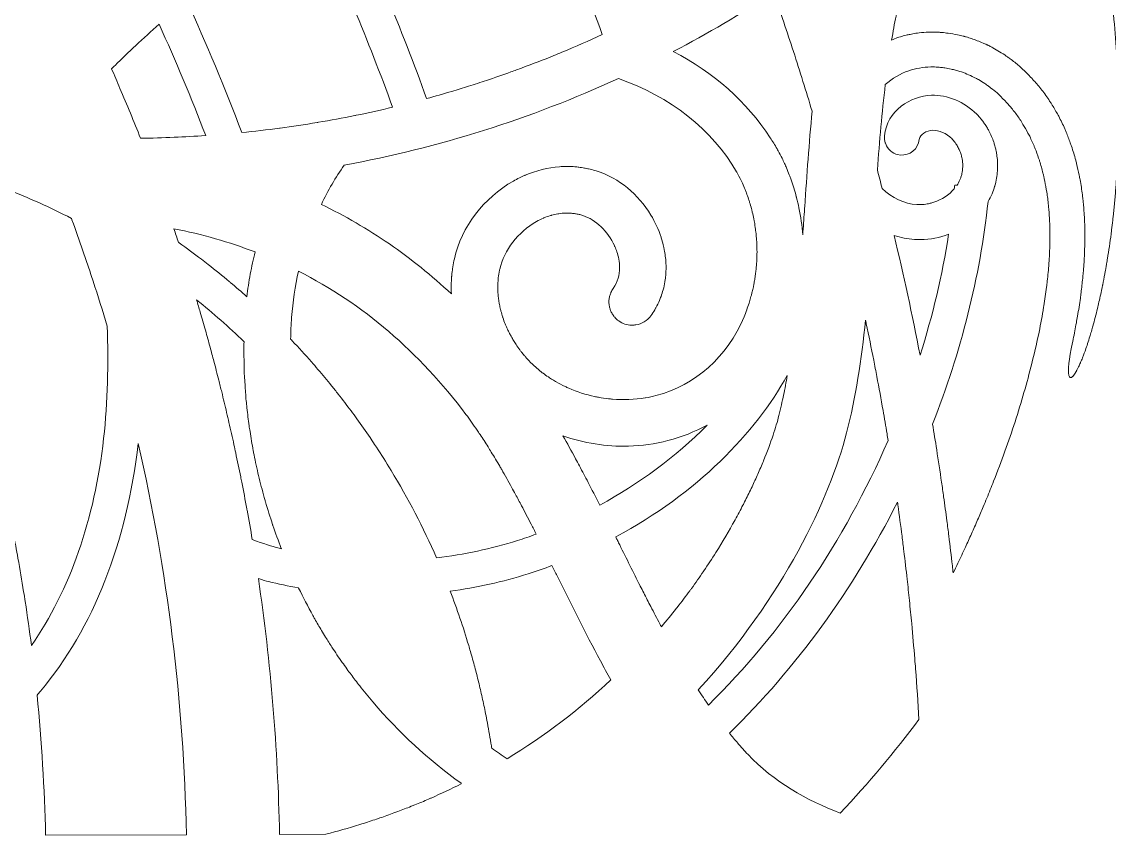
# Model space of a CAD drawing. Header units: millimetres. Extents: x -131 to 670, y -112 to 1620.
# Drawn here: x 576 to 637.7, y 721.8 to 768 of the extents above; entities that cross this region are included whole.
import ezdxf

# ---------------------------------------------------------------- set-up
doc = ezdxf.new("R2010")
doc.units = ezdxf.units.MM
doc.header["$MEASUREMENT"] = 0
doc.layers.add('Layer 2', color=7, linetype='Continuous')

msp = doc.modelspace()

# ---------------------------------------------------------------- linework, layer by layer
at = {"layer": 'Layer 2', "lineweight": 0}
for points, knots in [([(608.928, 767.237), (608.172, 766.887), (607.41, 766.554), (606.643, 766.236), (606.491, 766.173), (606.339, 766.111), (606.187, 766.049), (605.59, 765.806), (604.99, 765.573), (604.387, 765.349), (604.171, 765.269), (603.956, 765.189), (603.739, 765.112), (603.28, 764.947), (602.82, 764.788), (602.358, 764.634), (602.018, 764.52), (601.677, 764.408), (601.336, 764.301), (601.02, 764.201), (600.703, 764.104), (600.385, 764.01), (599.909, 763.869), (599.433, 763.731), (598.955, 763.601), (597.519, 767.572), (595.89, 771.469), (594.067, 775.278), (594.8, 775.704), (595.543, 776.113), (596.293, 776.51), (596.387, 776.56), (596.483, 776.607), (596.578, 776.656), (597.252, 777.009), (597.933, 777.35), (598.621, 777.678), (598.723, 777.726), (598.825, 777.774), (598.927, 777.822), (599.634, 778.154), (600.348, 778.475), (601.069, 778.782), (601.138, 778.812), (601.206, 778.841), (601.274, 778.87), (602.064, 779.203), (602.861, 779.522), (603.667, 779.824), (605.63, 775.719), (607.386, 771.519), (608.934, 767.24), (608.931, 767.239), (608.929, 767.238), (608.928, 767.237)], [0, 0, 0, 0, 1, 1, 1, 2, 2, 2, 3, 3, 3, 4, 4, 4, 5, 5, 5, 6, 6, 6, 7, 7, 7, 8, 8, 8, 9, 9, 9, 10, 10, 10, 11, 11, 11, 12, 12, 12, 13, 13, 13, 14, 14, 14, 15, 15, 15, 16, 16, 16, 17, 17, 17, 18, 18, 18, 18]), ([(592.73, 762.24), (592.03, 762.123), (591.329, 762.018), (590.627, 761.924), (590.617, 761.923), (590.606, 761.921), (590.596, 761.92), (589.884, 761.825), (589.17, 761.742), (588.456, 761.671), (588.456, 761.671), (588.454, 761.671), (588.454, 761.671), (587.496, 764.205), (586.452, 766.703), (585.321, 769.164), (585.874, 769.623), (586.435, 770.073), (587.004, 770.514), (587.01, 770.519), (587.017, 770.525), (587.024, 770.53), (587.585, 770.964), (588.154, 771.39), (588.729, 771.806), (588.748, 771.82), (588.766, 771.833), (588.784, 771.846), (589.353, 772.256), (589.929, 772.658), (590.512, 773.05), (590.533, 773.064), (590.555, 773.078), (590.576, 773.093), (591.164, 773.487), (591.757, 773.871), (592.358, 774.246), (594.09, 770.61), (595.645, 766.894), (597.02, 763.11), (597.02, 763.11), (597.02, 763.11), (597.02, 763.11), (596.331, 762.945), (595.64, 762.793), (594.947, 762.652), (594.921, 762.647), (594.895, 762.641), (594.869, 762.636), (594.182, 762.496), (593.493, 762.369), (592.802, 762.253), (592.778, 762.249), (592.754, 762.245), (592.73, 762.24)], [0, 0, 0, 0, 1, 1, 1, 2, 2, 2, 3, 3, 3, 4, 4, 4, 5, 5, 5, 6, 6, 6, 7, 7, 7, 8, 8, 8, 9, 9, 9, 10, 10, 10, 11, 11, 11, 12, 12, 12, 13, 13, 13, 14, 14, 14, 15, 15, 15, 16, 16, 16, 17, 17, 17, 18, 18, 18, 18]), ([(636.349, 756.038), (636.346, 756.328), (636.335, 756.612), (636.32, 756.892), (636.314, 756.995), (636.307, 757.098), (636.3, 757.2), (636.282, 757.451), (636.26, 757.699), (636.232, 757.942), (636.225, 758.005), (636.22, 758.069), (636.212, 758.132), (636.175, 758.424), (636.13, 758.709), (636.079, 758.989), (636.063, 759.075), (636.046, 759.16), (636.029, 759.244), (635.983, 759.47), (635.933, 759.691), (635.879, 759.909), (635.862, 759.975), (635.848, 760.041), (635.831, 760.106), (635.759, 760.374), (635.679, 760.635), (635.593, 760.891), (635.571, 760.957), (635.546, 761.022), (635.523, 761.087), (635.449, 761.295), (635.37, 761.499), (635.286, 761.699), (635.26, 761.76), (635.236, 761.822), (635.209, 761.882), (635.102, 762.126), (634.987, 762.364), (634.864, 762.595), (634.841, 762.64), (634.815, 762.683), (634.791, 762.727), (634.683, 762.922), (634.57, 763.113), (634.452, 763.299), (634.418, 763.353), (634.384, 763.408), (634.349, 763.461), (634.204, 763.679), (634.053, 763.893), (633.893, 764.099), (633.877, 764.119), (633.86, 764.139), (633.843, 764.159), (633.695, 764.346), (633.54, 764.526), (633.379, 764.702), (633.336, 764.749), (633.293, 764.795), (633.249, 764.842), (633.068, 765.033), (632.881, 765.219), (632.683, 765.397), (632.518, 765.547), (632.345, 765.684), (632.17, 765.817), (632.166, 765.82), (632.162, 765.823), (632.158, 765.826), (632.124, 765.852), (632.09, 765.877), (632.056, 765.903), (632.05, 765.907), (632.045, 765.911), (632.039, 765.915), (631.99, 765.95), (631.938, 765.981), (631.888, 766.015), (631.638, 766.188), (631.38, 766.345), (631.116, 766.487), (631.053, 766.52), (630.993, 766.558), (630.93, 766.589), (630.922, 766.593), (630.915, 766.596), (630.908, 766.6), (630.875, 766.616), (630.842, 766.632), (630.809, 766.647), (630.802, 766.651), (630.794, 766.655), (630.786, 766.659), (630.713, 766.694), (630.637, 766.721), (630.563, 766.754), (630.347, 766.848), (630.128, 766.932), (629.906, 767.005), (629.804, 767.039), (629.703, 767.077), (629.6, 767.106), (629.587, 767.11), (629.575, 767.113), (629.563, 767.116), (629.538, 767.123), (629.512, 767.13), (629.487, 767.137), (629.474, 767.14), (629.462, 767.144), (629.45, 767.147), (629.341, 767.175), (629.232, 767.195), (629.122, 767.218), (628.941, 767.256), (628.76, 767.288), (628.579, 767.312), (628.462, 767.327), (628.346, 767.346), (628.23, 767.356), (628.217, 767.357), (628.204, 767.358), (628.191, 767.359), (628.167, 767.361), (628.144, 767.362), (628.12, 767.364), (628.106, 767.365), (628.093, 767.366), (628.079, 767.367), (627.929, 767.376), (627.78, 767.374), (627.631, 767.373), (627.577, 767.373), (627.524, 767.378), (627.471, 767.376), (627.291, 767.371), (627.112, 767.355), (626.935, 767.334), (626.874, 767.327), (626.814, 767.318), (626.754, 767.309), (626.641, 767.292), (626.528, 767.272), (626.416, 767.249), (626.342, 767.234), (626.269, 767.219), (626.196, 767.201), (626.085, 767.174), (625.976, 767.142), (625.867, 767.108), (625.814, 767.092), (625.759, 767.08), (625.706, 767.062), (625.591, 767.023), (625.483, 766.972), (625.372, 766.926), (625.448, 767.387), (625.533, 767.841), (625.622, 768.291), (625.677, 768.565), (625.738, 768.833), (625.798, 769.102), (625.832, 769.254), (625.866, 769.408), (625.901, 769.559), (625.983, 769.899), (626.069, 770.236), (626.161, 770.566), (626.178, 770.627), (626.195, 770.689), (626.212, 770.749), (626.316, 771.116), (626.425, 771.48), (626.543, 771.835), (626.543, 771.835), (626.543, 771.836), (626.544, 771.836), (630.358, 772.297), (634.452, 771.316), (637.891, 769.167), (638.052, 767.749), (638.161, 766.322), (638.218, 764.888), (638.218, 764.886), (638.218, 764.884), (638.218, 764.882), (638.218, 764.866), (638.219, 764.849), (638.22, 764.833), (638.22, 764.825), (638.221, 764.817), (638.221, 764.809), (638.223, 764.762), (638.223, 764.714), (638.225, 764.667), (638.24, 764.22), (638.246, 763.773), (638.251, 763.325), (638.251, 763.264), (638.253, 763.204), (638.253, 763.144), (638.254, 763.028), (638.259, 762.913), (638.26, 762.798), (638.26, 762.705), (638.259, 762.611), (638.259, 762.517), (638.259, 762.517), (638.259, 762.447), (638.259, 762.447), (638.257, 761.783), (638.246, 761.118), (638.221, 760.452), (638.221, 760.452), (638.221, 760.452), (638.221, 760.452), (638.21, 760.163), (638.196, 759.878), (638.18, 759.596), (638.176, 759.513), (638.17, 759.431), (638.166, 759.349), (638.153, 759.141), (638.14, 758.936), (638.125, 758.733), (638.119, 758.652), (638.113, 758.572), (638.107, 758.492), (638.086, 758.222), (638.064, 757.955), (638.04, 757.693), (638.04, 757.692), (638.04, 757.691), (638.039, 757.691), (638.015, 757.427), (637.988, 757.169), (637.96, 756.913), (637.951, 756.838), (637.943, 756.764), (637.935, 756.691), (637.913, 756.504), (637.891, 756.319), (637.868, 756.136), (637.859, 756.063), (637.849, 755.99), (637.84, 755.918), (637.808, 755.677), (637.776, 755.438), (637.742, 755.206), (637.741, 755.204), (637.741, 755.201), (637.741, 755.198), (637.706, 754.965), (637.67, 754.738), (637.634, 754.514), (637.622, 754.446), (637.611, 754.379), (637.6, 754.312), (637.573, 754.149), (637.544, 753.988), (637.516, 753.831), (637.504, 753.766), (637.493, 753.7), (637.481, 753.636), (637.442, 753.427), (637.403, 753.223), (637.363, 753.023), (637.362, 753.018), (637.361, 753.013), (637.36, 753.008), (637.32, 752.808), (637.279, 752.615), (637.237, 752.425), (637.224, 752.367), (637.211, 752.31), (637.199, 752.252), (637.167, 752.114), (637.136, 751.978), (637.105, 751.844), (637.092, 751.79), (637.079, 751.735), (637.067, 751.682), (637.024, 751.507), (636.982, 751.337), (636.939, 751.172), (636.938, 751.167), (636.936, 751.161), (636.935, 751.156), (636.892, 750.991), (636.85, 750.834), (636.807, 750.68), (636.794, 750.633), (636.781, 750.588), (636.767, 750.541), (636.735, 750.429), (636.703, 750.319), (636.671, 750.213), (636.658, 750.17), (636.646, 750.126), (636.633, 750.085), (636.591, 749.946), (636.548, 749.812), (636.507, 749.685), (636.505, 749.682), (636.504, 749.678), (636.503, 749.674), (636.461, 749.547), (636.42, 749.429), (636.379, 749.314), (636.367, 749.277), (636.354, 749.243), (636.341, 749.208), (636.311, 749.125), (636.281, 749.046), (636.252, 748.97), (636.24, 748.939), (636.228, 748.907), (636.216, 748.877), (636.178, 748.779), (636.139, 748.685), (636.102, 748.599), (636.101, 748.596), (636.1, 748.593), (636.098, 748.59), (636.061, 748.505), (636.026, 748.427), (635.99, 748.354), (635.979, 748.331), (635.969, 748.31), (635.958, 748.289), (635.932, 748.237), (635.908, 748.189), (635.883, 748.145), (635.873, 748.126), (635.863, 748.108), (635.853, 748.091), (635.788, 747.978), (635.729, 747.892), (635.676, 747.835), (635.669, 747.826), (635.661, 747.819), (635.654, 747.812), (635.635, 747.794), (635.617, 747.78), (635.6, 747.769), (635.593, 747.765), (635.586, 747.76), (635.58, 747.758), (635.533, 747.737), (635.496, 747.75), (635.468, 747.797), (635.458, 747.816), (635.45, 747.842), (635.443, 747.871), (635.44, 747.88), (635.437, 747.884), (635.435, 747.893), (635.384, 748.152), (635.439, 748.755), (635.65, 749.744), (635.664, 749.81), (635.674, 749.873), (635.688, 749.938), (635.752, 750.247), (635.811, 750.553), (635.866, 750.856), (635.89, 750.985), (635.913, 751.115), (635.935, 751.242), (635.994, 751.587), (636.047, 751.926), (636.094, 752.261), (636.108, 752.368), (636.12, 752.472), (636.134, 752.578), (636.169, 752.853), (636.2, 753.124), (636.226, 753.392), (636.236, 753.493), (636.247, 753.594), (636.256, 753.694), (636.285, 754.02), (636.306, 754.34), (636.322, 754.656), (636.327, 754.76), (636.33, 754.862), (636.334, 754.965), (636.345, 755.263), (636.352, 755.557), (636.351, 755.846), (636.351, 755.91), (636.35, 755.974), (636.349, 756.038)], [0, 0, 0, 0, 1, 1, 1, 2, 2, 2, 3, 3, 3, 4, 4, 4, 5, 5, 5, 6, 6, 6, 7, 7, 7, 8, 8, 8, 9, 9, 9, 10, 10, 10, 11, 11, 11, 12, 12, 12, 13, 13, 13, 14, 14, 14, 15, 15, 15, 16, 16, 16, 17, 17, 17, 18, 18, 18, 19, 19, 19, 20, 20, 20, 21, 21, 21, 22, 22, 22, 23, 23, 23, 24, 24, 24, 25, 25, 25, 26, 26, 26, 27, 27, 27, 28, 28, 28, 29, 29, 29, 30, 30, 30, 31, 31, 31, 32, 32, 32, 33, 33, 33, 34, 34, 34, 35, 35, 35, 36, 36, 36, 37, 37, 37, 38, 38, 38, 39, 39, 39, 40, 40, 40, 41, 41, 41, 42, 42, 42, 43, 43, 43, 44, 44, 44, 45, 45, 45, 46, 46, 46, 47, 47, 47, 48, 48, 48, 49, 49, 49, 50, 50, 50, 51, 51, 51, 52, 52, 52, 53, 53, 53, 54, 54, 54, 55, 55, 55, 56, 56, 56, 57, 57, 57, 58, 58, 58, 59, 59, 59, 60, 60, 60, 61, 61, 61, 62, 62, 62, 63, 63, 63, 64, 64, 64, 65, 65, 65, 66, 66, 66, 67, 67, 67, 68, 68, 68, 69, 69, 69, 70, 70, 70, 71, 71, 71, 72, 72, 72, 73, 73, 73, 74, 74, 74, 75, 75, 75, 76, 76, 76, 77, 77, 77, 78, 78, 78, 79, 79, 79, 80, 80, 80, 81, 81, 81, 82, 82, 82, 83, 83, 83, 84, 84, 84, 85, 85, 85, 86, 86, 86, 87, 87, 87, 88, 88, 88, 89, 89, 89, 90, 90, 90, 91, 91, 91, 92, 92, 92, 93, 93, 93, 94, 94, 94, 95, 95, 95, 96, 96, 96, 97, 97, 97, 98, 98, 98, 99, 99, 99, 100, 100, 100, 101, 101, 101, 102, 102, 102, 103, 103, 103, 104, 104, 104, 105, 105, 105, 106, 106, 106, 107, 107, 107, 108, 108, 108, 109, 109, 109, 110, 110, 110, 111, 111, 111, 112, 112, 112, 113, 113, 113, 114, 114, 114, 115, 115, 115, 116, 116, 116, 117, 117, 117, 118, 118, 118, 119, 119, 119, 120, 120, 120, 121, 121, 121, 122, 122, 122, 123, 123, 123, 124, 124, 124, 125, 125, 125, 126, 126, 126, 127, 127, 127, 128, 128, 128, 129, 129, 129, 130, 130, 130, 131, 131, 131, 131]), ([(619.401, 759.658), (619.364, 759.744), (619.323, 759.828), (619.285, 759.912), (619.239, 760.012), (619.195, 760.113), (619.147, 760.211), (619.077, 760.352), (619.002, 760.49), (618.926, 760.627), (618.904, 760.668), (618.884, 760.71), (618.861, 760.75), (618.74, 760.964), (618.605, 761.171), (618.471, 761.378), (617.152, 763.413), (615.249, 765.091), (612.967, 766.276), (614.907, 767.293), (616.811, 768.402), (618.663, 769.623), (619.055, 768.51), (619.433, 767.393), (619.798, 766.27), (620.163, 765.146), (620.514, 764.017), (620.854, 762.885), (620.682, 761.079), (620.556, 759.257), (620.432, 757.455), (620.425, 757.366), (620.419, 757.278), (620.413, 757.19), (620.383, 756.746), (620.352, 756.305), (620.321, 755.867), (620.281, 756.379), (620.206, 756.886), (620.104, 757.387), (620.103, 757.392), (620.102, 757.396), (620.101, 757.401), (620.063, 757.589), (620.02, 757.776), (619.973, 757.962), (619.968, 757.982), (619.962, 758.003), (619.956, 758.023), (619.912, 758.194), (619.864, 758.364), (619.812, 758.533), (619.801, 758.571), (619.787, 758.609), (619.775, 758.648), (619.726, 758.799), (619.677, 758.949), (619.622, 759.099), (619.6, 759.158), (619.576, 759.217), (619.553, 759.276), (619.504, 759.404), (619.455, 759.532), (619.401, 759.658)], [0, 0, 0, 0, 1, 1, 1, 2, 2, 2, 3, 3, 3, 4, 4, 4, 5, 5, 5, 6, 6, 6, 7, 7, 7, 8, 8, 8, 9, 9, 9, 10, 10, 10, 11, 11, 11, 12, 12, 12, 13, 13, 13, 14, 14, 14, 15, 15, 15, 16, 16, 16, 17, 17, 17, 18, 18, 18, 19, 19, 19, 20, 20, 20, 21, 21, 21, 21]), ([(586.401, 761.5), (586.399, 761.5), (586.397, 761.5), (586.396, 761.5), (585.8, 761.46), (585.204, 761.427), (584.608, 761.401), (583.972, 761.376), (583.337, 761.355), (582.701, 761.35), (582.324, 762.299), (581.933, 763.242), (581.532, 764.182), (581.374, 764.554), (581.218, 764.927), (581.054, 765.297), (581.119, 765.362), (581.186, 765.425), (581.251, 765.489), (581.639, 765.87), (582.031, 766.246), (582.427, 766.618), (582.866, 767.025), (583.309, 767.427), (583.757, 767.824), (584.701, 765.742), (585.583, 763.634), (586.401, 761.5)], [0, 0, 0, 0, 1, 1, 1, 2, 2, 2, 3, 3, 3, 4, 4, 4, 5, 5, 5, 6, 6, 6, 7, 7, 7, 8, 8, 8, 9, 9, 9, 9]), ([(634.326, 754.492), (634.321, 754.401), (634.312, 754.308), (634.305, 754.217), (634.281, 753.893), (634.251, 753.563), (634.213, 753.226), (634.201, 753.116), (634.187, 753.005), (634.173, 752.893), (634.129, 752.544), (634.078, 752.187), (634.019, 751.825), (634.005, 751.738), (633.992, 751.653), (633.978, 751.565), (633.899, 751.107), (633.811, 750.639), (633.709, 750.16), (633.594, 749.625), (633.469, 749.086), (633.332, 748.543), (633.196, 748.001), (633.048, 747.454), (632.89, 746.904), (632.572, 745.804), (632.211, 744.689), (631.806, 743.562), (631.604, 742.998), (631.391, 742.431), (631.168, 741.861), (631.106, 741.704), (631.039, 741.545), (630.976, 741.388), (630.846, 741.064), (630.715, 740.74), (630.578, 740.414), (630.474, 740.167), (630.367, 739.919), (630.259, 739.671), (630.144, 739.407), (630.028, 739.142), (629.909, 738.877), (629.795, 738.623), (629.681, 738.369), (629.563, 738.114), (629.424, 737.813), (629.28, 737.512), (629.135, 737.209), (629.046, 737.024), (628.96, 736.839), (628.869, 736.652), (628.854, 736.79), (628.836, 736.927), (628.821, 737.065), (628.757, 737.628), (628.69, 738.191), (628.621, 738.753), (628.585, 739.042), (628.547, 739.331), (628.509, 739.619), (628.45, 740.071), (628.39, 740.523), (628.327, 740.974), (628.288, 741.254), (628.25, 741.533), (628.209, 741.813), (628.12, 742.427), (628.028, 743.04), (627.932, 743.652), (627.856, 744.139), (627.774, 744.624), (627.693, 745.109), (629.306, 749.192), (630.398, 753.472), (630.851, 757.754), (630.935, 757.897), (631.013, 758.044), (631.079, 758.198), (631.136, 758.332), (631.183, 758.47), (631.225, 758.61), (631.229, 758.624), (631.233, 758.639), (631.237, 758.653), (631.317, 758.93), (631.365, 759.213), (631.384, 759.499), (631.385, 759.519), (631.386, 759.538), (631.387, 759.558), (631.401, 759.819), (631.391, 760.08), (631.356, 760.339), (631.353, 760.365), (631.348, 760.39), (631.344, 760.416), (631.331, 760.506), (631.314, 760.596), (631.295, 760.685), (631.288, 760.719), (631.28, 760.752), (631.272, 760.785), (631.251, 760.871), (631.228, 760.955), (631.202, 761.039), (631.192, 761.069), (631.184, 761.099), (631.174, 761.128), (631.101, 761.349), (631.009, 761.564), (630.9, 761.769), (630.883, 761.802), (630.863, 761.834), (630.845, 761.867), (630.806, 761.935), (630.766, 762.003), (630.723, 762.069), (630.699, 762.105), (630.675, 762.141), (630.651, 762.176), (630.607, 762.239), (630.561, 762.301), (630.514, 762.361), (630.489, 762.393), (630.464, 762.426), (630.438, 762.458), (630.371, 762.538), (630.301, 762.616), (630.227, 762.691), (630.219, 762.698), (630.213, 762.707), (630.206, 762.714), (629.494, 763.426), (628.556, 763.817), (627.632, 763.786), (626.448, 763.747), (625.111, 762.926), (624.967, 761.483), (624.954, 761.346), (624.969, 761.213), (625.008, 761.09), (625.015, 761.069), (625.026, 761.051), (625.033, 761.03), (625.048, 760.991), (625.062, 760.952), (625.082, 760.915), (625.233, 760.634), (625.516, 760.429), (625.857, 760.396), (626.403, 760.342), (626.889, 760.739), (626.943, 761.285), (626.971, 761.567), (627.365, 761.79), (627.699, 761.801), (628.071, 761.813), (628.484, 761.63), (628.805, 761.308), (628.812, 761.301), (628.817, 761.293), (628.824, 761.286), (628.899, 761.208), (628.967, 761.125), (629.028, 761.035), (629.05, 761.003), (629.069, 760.969), (629.089, 760.935), (629.132, 760.864), (629.171, 760.792), (629.206, 760.717), (629.223, 760.68), (629.239, 760.643), (629.253, 760.605), (629.285, 760.523), (629.312, 760.44), (629.334, 760.355), (629.342, 760.323), (629.352, 760.292), (629.359, 760.26), (629.385, 760.141), (629.403, 760.02), (629.41, 759.898), (629.411, 759.876), (629.409, 759.854), (629.41, 759.832), (629.411, 759.764), (629.41, 759.697), (629.406, 759.629), (629.403, 759.589), (629.398, 759.549), (629.392, 759.509), (629.386, 759.456), (629.377, 759.404), (629.366, 759.352), (629.358, 759.311), (629.35, 759.271), (629.339, 759.23), (629.323, 759.173), (629.303, 759.116), (629.282, 759.06), (629.272, 759.034), (629.264, 759.007), (629.253, 758.981), (629.208, 758.874), (629.151, 758.771), (629.086, 758.673), (629.086, 758.673), (628.953, 758.684), (628.953, 758.684), (628.948, 758.616), (628.938, 758.548), (628.932, 758.479), (628.636, 758.129), (628.22, 757.86), (627.761, 757.709), (627.728, 757.698), (627.695, 757.687), (627.662, 757.677), (627.596, 757.658), (627.529, 757.643), (627.461, 757.629), (627.411, 757.619), (627.359, 757.611), (627.308, 757.604), (627.249, 757.595), (627.189, 757.586), (627.13, 757.582), (627.056, 757.577), (626.981, 757.578), (626.907, 757.58), (626.87, 757.581), (626.833, 757.578), (626.796, 757.58), (626.095, 757.628), (625.392, 757.968), (624.832, 758.493), (624.74, 758.845), (624.655, 759.2), (624.56, 759.552), (624.681, 761.181), (624.823, 762.805), (625.013, 764.395), (625.407, 764.74), (625.86, 765.016), (626.349, 765.183), (626.746, 765.318), (627.166, 765.389), (627.596, 765.399), (627.732, 765.402), (627.87, 765.395), (628.007, 765.386), (628.056, 765.382), (628.104, 765.379), (628.153, 765.374), (628.231, 765.367), (628.309, 765.354), (628.388, 765.343), (628.511, 765.325), (628.635, 765.302), (628.758, 765.275), (628.839, 765.257), (628.919, 765.24), (629, 765.218), (629.047, 765.205), (629.095, 765.191), (629.142, 765.177), (629.413, 765.095), (629.681, 764.99), (629.944, 764.865), (629.996, 764.839), (630.049, 764.814), (630.1, 764.787), (630.168, 764.752), (630.234, 764.714), (630.301, 764.676), (630.425, 764.606), (630.547, 764.53), (630.667, 764.45), (630.732, 764.407), (630.798, 764.364), (630.861, 764.318), (630.913, 764.28), (630.964, 764.241), (631.015, 764.202), (631.132, 764.112), (631.247, 764.021), (631.358, 763.921), (631.524, 763.772), (631.68, 763.614), (631.832, 763.452), (631.868, 763.415), (631.903, 763.376), (631.938, 763.338), (632.074, 763.188), (632.205, 763.033), (632.329, 762.872), (632.342, 762.856), (632.356, 762.84), (632.369, 762.824), (632.503, 762.648), (632.628, 762.465), (632.749, 762.277), (632.778, 762.231), (632.806, 762.185), (632.835, 762.138), (632.933, 761.978), (633.027, 761.813), (633.117, 761.644), (633.136, 761.607), (633.158, 761.57), (633.177, 761.532), (633.279, 761.332), (633.374, 761.125), (633.462, 760.914), (633.484, 760.861), (633.504, 760.808), (633.525, 760.755), (633.595, 760.581), (633.659, 760.404), (633.72, 760.222), (633.739, 760.165), (633.76, 760.109), (633.778, 760.05), (633.848, 759.828), (633.913, 759.599), (633.971, 759.365), (633.985, 759.307), (633.997, 759.248), (634.01, 759.19), (634.054, 759), (634.094, 758.807), (634.129, 758.611), (634.143, 758.535), (634.157, 758.459), (634.17, 758.382), (634.21, 758.137), (634.245, 757.887), (634.273, 757.631), (634.28, 757.572), (634.284, 757.511), (634.289, 757.451), (634.31, 757.242), (634.326, 757.028), (634.339, 756.811), (634.344, 756.717), (634.349, 756.623), (634.353, 756.528), (634.362, 756.29), (634.368, 756.048), (634.368, 755.801), (634.368, 755.765), (634.37, 755.729), (634.369, 755.692), (634.367, 755.303), (634.351, 754.902), (634.326, 754.492)], [0, 0, 0, 0, 1, 1, 1, 2, 2, 2, 3, 3, 3, 4, 4, 4, 5, 5, 5, 6, 6, 6, 7, 7, 7, 8, 8, 8, 9, 9, 9, 10, 10, 10, 11, 11, 11, 12, 12, 12, 13, 13, 13, 14, 14, 14, 15, 15, 15, 16, 16, 16, 17, 17, 17, 18, 18, 18, 19, 19, 19, 20, 20, 20, 21, 21, 21, 22, 22, 22, 23, 23, 23, 24, 24, 24, 25, 25, 25, 26, 26, 26, 27, 27, 27, 28, 28, 28, 29, 29, 29, 30, 30, 30, 31, 31, 31, 32, 32, 32, 33, 33, 33, 34, 34, 34, 35, 35, 35, 36, 36, 36, 37, 37, 37, 38, 38, 38, 39, 39, 39, 40, 40, 40, 41, 41, 41, 42, 42, 42, 43, 43, 43, 44, 44, 44, 45, 45, 45, 46, 46, 46, 47, 47, 47, 48, 48, 48, 49, 49, 49, 50, 50, 50, 51, 51, 51, 52, 52, 52, 53, 53, 53, 54, 54, 54, 55, 55, 55, 56, 56, 56, 57, 57, 57, 58, 58, 58, 59, 59, 59, 60, 60, 60, 61, 61, 61, 62, 62, 62, 63, 63, 63, 64, 64, 64, 65, 65, 65, 66, 66, 66, 67, 67, 67, 68, 68, 68, 69, 69, 69, 70, 70, 70, 71, 71, 71, 72, 72, 72, 73, 73, 73, 74, 74, 74, 75, 75, 75, 76, 76, 76, 77, 77, 77, 78, 78, 78, 79, 79, 79, 80, 80, 80, 81, 81, 81, 82, 82, 82, 83, 83, 83, 84, 84, 84, 85, 85, 85, 86, 86, 86, 87, 87, 87, 88, 88, 88, 89, 89, 89, 90, 90, 90, 91, 91, 91, 92, 92, 92, 93, 93, 93, 94, 94, 94, 95, 95, 95, 96, 96, 96, 97, 97, 97, 98, 98, 98, 99, 99, 99, 100, 100, 100, 101, 101, 101, 102, 102, 102, 103, 103, 103, 104, 104, 104, 105, 105, 105, 106, 106, 106, 107, 107, 107, 108, 108, 108, 109, 109, 109, 110, 110, 110, 111, 111, 111, 112, 112, 112, 113, 113, 113, 114, 114, 114, 115, 115, 115, 116, 116, 116, 117, 117, 117, 118, 118, 118, 119, 119, 119, 119]), ([(616.562, 759.443), (616.564, 759.438), (616.566, 759.433), (616.569, 759.429), (616.658, 759.271), (616.742, 759.111), (616.82, 758.947), (616.845, 758.897), (616.866, 758.845), (616.89, 758.794), (616.945, 758.673), (616.999, 758.552), (617.049, 758.43), (617.073, 758.37), (617.095, 758.309), (617.118, 758.249), (617.162, 758.132), (617.205, 758.014), (617.245, 757.896), (617.266, 757.832), (617.285, 757.768), (617.305, 757.705), (617.341, 757.585), (617.376, 757.466), (617.408, 757.344), (617.424, 757.282), (617.44, 757.218), (617.456, 757.155), (617.486, 757.029), (617.513, 756.903), (617.538, 756.776), (617.55, 756.716), (617.562, 756.657), (617.573, 756.598), (617.597, 756.46), (617.618, 756.321), (617.636, 756.181), (617.643, 756.132), (617.65, 756.084), (617.656, 756.035), (617.676, 755.867), (617.691, 755.699), (617.702, 755.53), (617.703, 755.509), (617.705, 755.488), (617.707, 755.467), (617.718, 755.27), (617.724, 755.073), (617.723, 754.876), (617.723, 754.758), (617.718, 754.641), (617.714, 754.523), (617.712, 754.481), (617.712, 754.439), (617.71, 754.397), (617.704, 754.295), (617.695, 754.193), (617.687, 754.091), (617.681, 754.026), (617.677, 753.962), (617.67, 753.897), (617.66, 753.799), (617.647, 753.701), (617.634, 753.604), (617.625, 753.536), (617.616, 753.468), (617.605, 753.4), (617.59, 753.303), (617.573, 753.206), (617.555, 753.11), (617.542, 753.043), (617.529, 752.977), (617.515, 752.91), (617.494, 752.812), (617.473, 752.714), (617.449, 752.617), (617.434, 752.556), (617.418, 752.495), (617.402, 752.434), (617.375, 752.332), (617.347, 752.23), (617.317, 752.129), (617.302, 752.08), (617.286, 752.031), (617.27, 751.982), (617.187, 751.721), (617.094, 751.463), (616.987, 751.21), (616.021, 748.915), (614.244, 747.324), (611.984, 746.731), (611.787, 746.679), (611.586, 746.636), (611.385, 746.602), (611.38, 746.601), (611.375, 746.6), (611.37, 746.599), (610.76, 746.497), (610.136, 746.475), (609.517, 746.524), (609.442, 746.53), (609.367, 746.54), (609.292, 746.548), (609.101, 746.569), (608.911, 746.597), (608.723, 746.632), (608.649, 746.646), (608.573, 746.659), (608.5, 746.674), (607.995, 746.784), (607.501, 746.943), (607.03, 747.149), (606.96, 747.18), (606.892, 747.213), (606.824, 747.245), (606.652, 747.327), (606.482, 747.416), (606.317, 747.51), (606.251, 747.548), (606.185, 747.585), (606.12, 747.625), (606.035, 747.677), (605.951, 747.732), (605.868, 747.787), (605.766, 747.855), (605.665, 747.925), (605.568, 747.999), (605.54, 748.02), (605.511, 748.039), (605.483, 748.06), (605.434, 748.098), (605.387, 748.139), (605.339, 748.179), (605.289, 748.22), (605.238, 748.261), (605.19, 748.303), (605.138, 748.348), (605.089, 748.395), (605.038, 748.442), (604.991, 748.487), (604.943, 748.532), (604.896, 748.578), (604.849, 748.625), (604.803, 748.672), (604.757, 748.721), (604.71, 748.77), (604.663, 748.821), (604.618, 748.872), (604.576, 748.919), (604.534, 748.966), (604.494, 749.013), (604.442, 749.075), (604.392, 749.138), (604.343, 749.201), (604.312, 749.241), (604.279, 749.28), (604.249, 749.32), (604.174, 749.421), (604.102, 749.523), (604.033, 749.627), (604.007, 749.667), (603.983, 749.707), (603.958, 749.746), (603.913, 749.818), (603.868, 749.891), (603.825, 749.964), (603.8, 750.008), (603.775, 750.052), (603.751, 750.097), (603.711, 750.17), (603.672, 750.243), (603.635, 750.317), (603.614, 750.36), (603.593, 750.402), (603.572, 750.445), (603.532, 750.53), (603.494, 750.617), (603.457, 750.704), (603.444, 750.735), (603.43, 750.765), (603.418, 750.796), (603.369, 750.916), (603.324, 751.038), (603.284, 751.16), (603.28, 751.172), (603.276, 751.185), (603.272, 751.197), (603.237, 751.306), (603.205, 751.417), (603.176, 751.527), (603.167, 751.559), (603.16, 751.592), (603.152, 751.624), (603.129, 751.717), (603.109, 751.81), (603.091, 751.904), (603.085, 751.937), (603.078, 751.971), (603.073, 752.004), (603.055, 752.104), (603.041, 752.204), (603.03, 752.303), (603.027, 752.327), (603.023, 752.351), (603.021, 752.375), (603.007, 752.516), (602.999, 752.656), (602.996, 752.796), (602.993, 752.951), (602.999, 753.105), (603.011, 753.257), (603.015, 753.311), (603.02, 753.365), (603.026, 753.419), (603.043, 753.563), (603.065, 753.706), (603.095, 753.847), (603.099, 753.868), (603.102, 753.889), (603.107, 753.91), (603.356, 754.992), (604.154, 756.028), (605.19, 756.614), (605.323, 756.689), (605.457, 756.755), (605.592, 756.813), (605.603, 756.818), (605.614, 756.822), (605.624, 756.826), (605.746, 756.876), (605.868, 756.92), (605.991, 756.957), (606.011, 756.963), (606.032, 756.968), (606.052, 756.974), (606.17, 757.007), (606.289, 757.034), (606.407, 757.054), (606.423, 757.057), (606.44, 757.06), (606.456, 757.062), (606.591, 757.083), (606.725, 757.096), (606.859, 757.099), (606.935, 757.101), (607.011, 757.099), (607.086, 757.095), (607.157, 757.09), (607.227, 757.084), (607.296, 757.075), (607.332, 757.071), (607.368, 757.066), (607.403, 757.06), (607.473, 757.049), (607.543, 757.035), (607.611, 757.02), (607.685, 757.003), (607.758, 756.983), (607.83, 756.959), (608.563, 756.721), (609.25, 756.056), (609.623, 755.247), (609.63, 755.232), (609.635, 755.216), (609.642, 755.2), (609.687, 755.099), (609.729, 754.997), (609.764, 754.893), (609.838, 754.666), (609.919, 754.335), (609.914, 753.966), (609.909, 753.597), (609.818, 753.191), (609.551, 752.815), (609.501, 752.744), (609.461, 752.669), (609.426, 752.592), (609.421, 752.58), (609.417, 752.568), (609.412, 752.556), (609.384, 752.491), (609.362, 752.424), (609.346, 752.356), (609.343, 752.343), (609.339, 752.33), (609.336, 752.318), (609.32, 752.239), (609.308, 752.16), (609.307, 752.081), (609.306, 752.068), (609.31, 752.055), (609.31, 752.043), (609.31, 751.96), (609.318, 751.877), (609.334, 751.796), (609.34, 751.762), (609.351, 751.73), (609.36, 751.697), (609.377, 751.635), (609.398, 751.574), (609.424, 751.515), (609.438, 751.483), (609.453, 751.452), (609.47, 751.421), (609.503, 751.36), (609.541, 751.302), (609.584, 751.246), (609.602, 751.223), (609.617, 751.2), (609.637, 751.178), (609.703, 751.101), (609.777, 751.029), (609.864, 750.968), (610.087, 750.809), (610.343, 750.73), (610.598, 750.723), (610.612, 750.723), (610.625, 750.727), (610.639, 750.727), (610.707, 750.728), (610.775, 750.735), (610.842, 750.747), (611.179, 750.802), (611.495, 750.98), (611.708, 751.28), (611.721, 751.298), (611.73, 751.318), (611.743, 751.336), (611.822, 751.45), (611.894, 751.568), (611.961, 751.687), (611.987, 751.734), (612.013, 751.779), (612.037, 751.826), (612.106, 751.961), (612.17, 752.098), (612.226, 752.239), (612.242, 752.28), (612.256, 752.322), (612.271, 752.364), (612.315, 752.484), (612.353, 752.607), (612.387, 752.731), (612.398, 752.772), (612.411, 752.813), (612.421, 752.855), (612.458, 753.006), (612.486, 753.159), (612.508, 753.314), (612.514, 753.361), (612.52, 753.409), (612.525, 753.457), (612.541, 753.605), (612.553, 753.755), (612.556, 753.906), (612.556, 753.94), (612.556, 753.975), (612.556, 754.009), (612.556, 754.162), (612.549, 754.315), (612.535, 754.469), (612.529, 754.53), (612.521, 754.59), (612.514, 754.651), (612.499, 754.773), (612.479, 754.894), (612.456, 755.017), (612.444, 755.077), (612.433, 755.137), (612.419, 755.197), (612.381, 755.362), (612.338, 755.527), (612.284, 755.692), (612.281, 755.702), (612.279, 755.713), (612.276, 755.723), (612.128, 756.168), (611.931, 756.592), (611.692, 756.985), (610.976, 758.166), (609.884, 759.076), (608.646, 759.478), (608.646, 759.478), (608.645, 759.478), (608.644, 759.478), (608.603, 759.492), (608.56, 759.499), (608.518, 759.512), (608.395, 759.548), (608.27, 759.583), (608.145, 759.611), (608.136, 759.613), (608.128, 759.616), (608.119, 759.618), (608.066, 759.629), (608.013, 759.639), (607.96, 759.648), (607.946, 759.651), (607.932, 759.652), (607.918, 759.655), (607.813, 759.674), (607.707, 759.69), (607.601, 759.702), (607.589, 759.704), (607.576, 759.707), (607.564, 759.708), (607.51, 759.715), (607.457, 759.721), (607.403, 759.726), (607.396, 759.727), (607.388, 759.726), (607.38, 759.727), (607.252, 759.737), (607.123, 759.742), (606.995, 759.743), (606.951, 759.744), (606.908, 759.749), (606.864, 759.749), (606.743, 759.748), (606.622, 759.741), (606.5, 759.731), (605.844, 759.681), (605.187, 759.517), (604.549, 759.244), (604.549, 759.244), (604.549, 759.244), (604.549, 759.244), (604.545, 759.243), (604.542, 759.241), (604.539, 759.239), (604.436, 759.195), (604.333, 759.149), (604.231, 759.099), (604.115, 759.043), (604, 758.983), (603.885, 758.919), (602.199, 757.964), (600.944, 756.314), (600.528, 754.506), (600.492, 754.351), (600.464, 754.194), (600.439, 754.038), (600.435, 754.014), (600.432, 753.99), (600.429, 753.966), (600.409, 753.83), (600.393, 753.694), (600.381, 753.557), (600.379, 753.533), (600.377, 753.51), (600.375, 753.486), (600.363, 753.329), (600.354, 753.171), (600.352, 753.013), (600.349, 752.845), (600.352, 752.677), (600.361, 752.508), (599.242, 753.553), (598.067, 754.498), (596.835, 755.346), (595.603, 756.192), (594.316, 756.941), (592.972, 757.59), (593.352, 758.374), (593.783, 759.123), (594.275, 759.819), (599.61, 760.805), (604.845, 762.446), (609.853, 764.742), (612.763, 763.732), (615.208, 761.825), (616.562, 759.443)], [0, 0, 0, 0, 1, 1, 1, 2, 2, 2, 3, 3, 3, 4, 4, 4, 5, 5, 5, 6, 6, 6, 7, 7, 7, 8, 8, 8, 9, 9, 9, 10, 10, 10, 11, 11, 11, 12, 12, 12, 13, 13, 13, 14, 14, 14, 15, 15, 15, 16, 16, 16, 17, 17, 17, 18, 18, 18, 19, 19, 19, 20, 20, 20, 21, 21, 21, 22, 22, 22, 23, 23, 23, 24, 24, 24, 25, 25, 25, 26, 26, 26, 27, 27, 27, 28, 28, 28, 29, 29, 29, 30, 30, 30, 31, 31, 31, 32, 32, 32, 33, 33, 33, 34, 34, 34, 35, 35, 35, 36, 36, 36, 37, 37, 37, 38, 38, 38, 39, 39, 39, 40, 40, 40, 41, 41, 41, 42, 42, 42, 43, 43, 43, 44, 44, 44, 45, 45, 45, 46, 46, 46, 47, 47, 47, 48, 48, 48, 49, 49, 49, 50, 50, 50, 51, 51, 51, 52, 52, 52, 53, 53, 53, 54, 54, 54, 55, 55, 55, 56, 56, 56, 57, 57, 57, 58, 58, 58, 59, 59, 59, 60, 60, 60, 61, 61, 61, 62, 62, 62, 63, 63, 63, 64, 64, 64, 65, 65, 65, 66, 66, 66, 67, 67, 67, 68, 68, 68, 69, 69, 69, 70, 70, 70, 71, 71, 71, 72, 72, 72, 73, 73, 73, 74, 74, 74, 75, 75, 75, 76, 76, 76, 77, 77, 77, 78, 78, 78, 79, 79, 79, 80, 80, 80, 81, 81, 81, 82, 82, 82, 83, 83, 83, 84, 84, 84, 85, 85, 85, 86, 86, 86, 87, 87, 87, 88, 88, 88, 89, 89, 89, 90, 90, 90, 91, 91, 91, 92, 92, 92, 93, 93, 93, 94, 94, 94, 95, 95, 95, 96, 96, 96, 97, 97, 97, 98, 98, 98, 99, 99, 99, 100, 100, 100, 101, 101, 101, 102, 102, 102, 103, 103, 103, 104, 104, 104, 105, 105, 105, 106, 106, 106, 107, 107, 107, 108, 108, 108, 109, 109, 109, 110, 110, 110, 111, 111, 111, 112, 112, 112, 113, 113, 113, 114, 114, 114, 115, 115, 115, 116, 116, 116, 117, 117, 117, 118, 118, 118, 119, 119, 119, 120, 120, 120, 121, 121, 121, 122, 122, 122, 123, 123, 123, 124, 124, 124, 125, 125, 125, 126, 126, 126, 127, 127, 127, 128, 128, 128, 129, 129, 129, 130, 130, 130, 131, 131, 131, 132, 132, 132, 133, 133, 133, 134, 134, 134, 135, 135, 135, 136, 136, 136, 137, 137, 137, 138, 138, 138, 139, 139, 139, 140, 140, 140, 141, 141, 141, 142, 142, 142, 143, 143, 143, 144, 144, 144, 145, 145, 145, 146, 146, 146, 147, 147, 147, 148, 148, 148, 149, 149, 149, 150, 150, 150, 151, 151, 151, 152, 152, 152, 153, 153, 153, 154, 154, 154, 155, 155, 155, 156, 156, 156, 157, 157, 157, 157]), ([(573.965, 745.46), (573.909, 745.671), (573.85, 745.882), (573.792, 746.093), (573.633, 746.676), (573.469, 747.258), (573.299, 747.839), (573.227, 748.087), (573.153, 748.334), (573.079, 748.581), (572.906, 749.155), (572.727, 749.727), (572.544, 750.298), (572.475, 750.512), (572.408, 750.727), (572.338, 750.94), (572.083, 751.717), (571.821, 752.491), (571.546, 753.26), (571.802, 753.678), (572.064, 754.09), (572.329, 754.501), (572.519, 754.782), (572.703, 755.066), (572.887, 755.351), (573.591, 756.409), (574.326, 757.446), (575.091, 758.458), (576.35, 757.964), (577.579, 757.41), (578.773, 756.798), (578.784, 756.767), (578.795, 756.737), (578.806, 756.707), (579.019, 756.123), (579.225, 755.538), (579.428, 754.951), (579.528, 754.66), (579.627, 754.368), (579.725, 754.077), (579.819, 753.796), (579.911, 753.515), (580.003, 753.234), (580.28, 752.384), (580.549, 751.531), (580.806, 750.674), (580.874, 748.543), (580.837, 746.403), (580.603, 744.29), (580.092, 739.696), (578.683, 735.67), (576.502, 732.536), (576.395, 733.371), (576.274, 734.203), (576.147, 735.034), (576.118, 735.218), (576.087, 735.402), (576.057, 735.587), (575.955, 736.223), (575.848, 736.858), (575.734, 737.492), (575.692, 737.726), (575.649, 737.959), (575.606, 738.193), (575.49, 738.809), (575.369, 739.424), (575.242, 740.036), (575.2, 740.24), (575.16, 740.445), (575.117, 740.648), (574.772, 742.264), (574.388, 743.868), (573.965, 745.46)], [0, 0, 0, 0, 1, 1, 1, 2, 2, 2, 3, 3, 3, 4, 4, 4, 5, 5, 5, 6, 6, 6, 7, 7, 7, 8, 8, 8, 9, 9, 9, 10, 10, 10, 11, 11, 11, 12, 12, 12, 13, 13, 13, 14, 14, 14, 15, 15, 15, 16, 16, 16, 17, 17, 17, 18, 18, 18, 19, 19, 19, 20, 20, 20, 21, 21, 21, 22, 22, 22, 23, 23, 23, 24, 24, 24, 24]), ([(589.205, 754.887), (589.103, 754.473), (589.012, 754.055), (588.934, 753.631), (588.856, 753.207), (588.791, 752.778), (588.739, 752.344), (588.43, 752.62), (588.118, 752.891), (587.801, 753.157), (587.782, 753.174), (587.761, 753.189), (587.742, 753.206), (587.348, 753.536), (586.946, 753.858), (586.541, 754.174), (586.414, 754.274), (586.286, 754.373), (586.157, 754.471), (585.741, 754.788), (585.322, 755.1), (584.894, 755.403), (584.88, 755.413), (584.866, 755.424), (584.852, 755.434), (584.766, 755.692), (584.683, 755.951), (584.596, 756.208), (586.2, 755.893), (587.735, 755.45), (589.205, 754.887)], [0, 0, 0, 0, 1, 1, 1, 2, 2, 2, 3, 3, 3, 4, 4, 4, 5, 5, 5, 6, 6, 6, 7, 7, 7, 8, 8, 8, 9, 9, 9, 10, 10, 10, 10]), ([(626.99, 749.023), (626.547, 751.306), (626.055, 753.575), (625.509, 755.828), (625.885, 755.706), (626.272, 755.625), (626.663, 755.599), (626.781, 755.591), (626.899, 755.587), (627.016, 755.589), (627.569, 755.594), (628.11, 755.701), (628.612, 755.892), (628.253, 753.58), (627.704, 751.28), (626.99, 749.023)], [0, 0, 0, 0, 1, 1, 1, 2, 2, 2, 3, 3, 3, 4, 4, 4, 5, 5, 5, 5]), ([(604.123, 738.494), (602.621, 738.02), (601.082, 737.695), (599.517, 737.513), (598.763, 739.228), (597.901, 740.885), (596.938, 742.475), (596.898, 742.541), (596.856, 742.606), (596.815, 742.672), (596.55, 743.106), (596.277, 743.535), (595.997, 743.958), (595.912, 744.086), (595.825, 744.213), (595.739, 744.339), (595.497, 744.697), (595.249, 745.052), (594.996, 745.402), (594.886, 745.555), (594.775, 745.707), (594.663, 745.858), (594.423, 746.18), (594.179, 746.497), (593.931, 746.812), (593.806, 746.971), (593.682, 747.131), (593.555, 747.289), (593.301, 747.602), (593.042, 747.909), (592.78, 748.214), (592.655, 748.359), (592.534, 748.507), (592.408, 748.65), (592.052, 749.054), (591.688, 749.452), (591.318, 749.842), (591.287, 749.875), (591.258, 749.909), (591.227, 749.941), (591.237, 750.349), (591.254, 750.756), (591.283, 751.163), (591.347, 752.065), (591.48, 752.945), (591.667, 753.799), (595.333, 751.94), (598.516, 749.223), (601.186, 745.659), (601.401, 745.373), (601.611, 745.074), (601.819, 744.768), (601.876, 744.686), (601.931, 744.601), (601.987, 744.517), (602.141, 744.287), (602.292, 744.053), (602.443, 743.814), (602.503, 743.717), (602.564, 743.621), (602.625, 743.523), (602.788, 743.257), (602.95, 742.986), (603.111, 742.71), (603.148, 742.648), (603.185, 742.587), (603.221, 742.524), (603.41, 742.197), (603.597, 741.862), (603.784, 741.522), (603.858, 741.387), (603.932, 741.249), (604.006, 741.112), (604.12, 740.901), (604.234, 740.688), (604.347, 740.473), (604.437, 740.303), (604.526, 740.132), (604.616, 739.96), (604.708, 739.782), (604.801, 739.601), (604.893, 739.421), (604.989, 739.233), (605.085, 739.047), (605.181, 738.858), (604.825, 738.726), (604.471, 738.605), (604.123, 738.494)], [0, 0, 0, 0, 1, 1, 1, 2, 2, 2, 3, 3, 3, 4, 4, 4, 5, 5, 5, 6, 6, 6, 7, 7, 7, 8, 8, 8, 9, 9, 9, 10, 10, 10, 11, 11, 11, 12, 12, 12, 13, 13, 13, 14, 14, 14, 15, 15, 15, 16, 16, 16, 17, 17, 17, 18, 18, 18, 19, 19, 19, 20, 20, 20, 21, 21, 21, 22, 22, 22, 23, 23, 23, 24, 24, 24, 25, 25, 25, 26, 26, 26, 27, 27, 27, 28, 28, 28, 29, 29, 29, 29]), ([(588.578, 749.79), (588.574, 749.608), (588.568, 749.426), (588.568, 749.245), (588.568, 749.094), (588.577, 748.944), (588.579, 748.794), (588.584, 748.48), (588.587, 748.167), (588.602, 747.853), (588.609, 747.69), (588.624, 747.528), (588.635, 747.365), (588.654, 747.056), (588.673, 746.746), (588.701, 746.438), (588.714, 746.301), (588.733, 746.165), (588.747, 746.028), (588.783, 745.691), (588.821, 745.354), (588.868, 745.018), (588.883, 744.911), (588.902, 744.804), (588.919, 744.697), (588.974, 744.329), (589.034, 743.963), (589.103, 743.597), (589.117, 743.521), (589.134, 743.444), (589.149, 743.367), (589.227, 742.97), (589.311, 742.575), (589.405, 742.181), (589.417, 742.132), (589.43, 742.083), (589.442, 742.033), (589.544, 741.612), (589.654, 741.194), (589.773, 740.778), (589.781, 740.75), (589.789, 740.723), (589.797, 740.696), (589.924, 740.259), (590.06, 739.826), (590.206, 739.395), (590.21, 739.383), (590.214, 739.37), (590.219, 739.357), (590.369, 738.916), (590.528, 738.479), (590.698, 738.045), (590.699, 738.041), (590.701, 738.036), (590.702, 738.032), (590.616, 738.052), (590.528, 738.069), (590.442, 738.09), (590.243, 738.139), (589.674, 738.328), (589.048, 738.547), (588.954, 739.107), (588.855, 739.666), (588.753, 740.225), (588.748, 740.248), (588.744, 740.27), (588.74, 740.293), (588.647, 740.8), (588.55, 741.305), (588.45, 741.81), (588.43, 741.91), (588.41, 742.01), (588.39, 742.11), (588.298, 742.57), (588.203, 743.028), (588.105, 743.486), (588.073, 743.635), (588.041, 743.785), (588.008, 743.934), (587.916, 744.356), (587.822, 744.778), (587.725, 745.198), (587.681, 745.388), (587.637, 745.577), (587.592, 745.767), (587.5, 746.156), (587.408, 746.545), (587.312, 746.933), (587.256, 747.159), (587.198, 747.385), (587.141, 747.611), (587.051, 747.967), (586.96, 748.324), (586.867, 748.679), (586.796, 748.946), (586.722, 749.212), (586.65, 749.478), (586.563, 749.798), (586.478, 750.118), (586.388, 750.436), (586.291, 750.781), (586.189, 751.125), (586.089, 751.469), (586.021, 751.701), (585.957, 751.933), (585.888, 752.165), (586.818, 751.412), (587.716, 750.619), (588.578, 749.79)], [0, 0, 0, 0, 1, 1, 1, 2, 2, 2, 3, 3, 3, 4, 4, 4, 5, 5, 5, 6, 6, 6, 7, 7, 7, 8, 8, 8, 9, 9, 9, 10, 10, 10, 11, 11, 11, 12, 12, 12, 13, 13, 13, 14, 14, 14, 15, 15, 15, 16, 16, 16, 17, 17, 17, 18, 18, 18, 19, 19, 19, 20, 20, 20, 21, 21, 21, 22, 22, 22, 23, 23, 23, 24, 24, 24, 25, 25, 25, 26, 26, 26, 27, 27, 27, 28, 28, 28, 29, 29, 29, 30, 30, 30, 31, 31, 31, 32, 32, 32, 33, 33, 33, 34, 34, 34, 35, 35, 35, 36, 36, 36, 36]), ([(614.963, 729.149), (614.77, 729.43), (614.577, 729.714), (614.389, 730.006), (619.211, 735.272), (621.862, 740.913), (622.813, 744.611), (623.33, 746.622), (623.653, 748.773), (623.891, 751.019), (623.906, 750.951), (623.919, 750.883), (623.933, 750.814), (624.079, 750.125), (624.217, 749.434), (624.353, 748.742), (624.413, 748.432), (624.474, 748.121), (624.533, 747.81), (624.654, 747.171), (624.77, 746.531), (624.883, 745.889), (624.961, 745.445), (625.036, 745.001), (625.11, 744.555), (625.131, 744.429), (625.151, 744.302), (625.172, 744.175), (622.689, 738.479), (619.159, 733.267), (614.963, 729.149)], [0, 0, 0, 0, 1, 1, 1, 2, 2, 2, 3, 3, 3, 4, 4, 4, 5, 5, 5, 6, 6, 6, 7, 7, 7, 8, 8, 8, 9, 9, 9, 10, 10, 10, 10]), ([(613.905, 735.642), (613.674, 735.327), (613.436, 735.011), (613.189, 734.697), (613.171, 734.674), (613.154, 734.651), (613.136, 734.628), (612.864, 734.282), (612.583, 733.937), (612.292, 733.594), (612.263, 733.649), (612.234, 733.704), (612.205, 733.758), (612.031, 734.085), (611.857, 734.413), (611.686, 734.743), (611.552, 735.001), (611.42, 735.261), (611.288, 735.52), (611.223, 735.648), (611.156, 735.776), (611.091, 735.905), (611.09, 735.908), (611.088, 735.911), (611.087, 735.913), (610.695, 736.69), (610.307, 737.47), (609.923, 738.246), (609.881, 738.33), (609.839, 738.414), (609.797, 738.498), (609.763, 738.566), (609.73, 738.633), (609.696, 738.701), (614.326, 741.18), (617.626, 744.606), (619.444, 747.868), (619.377, 747.49), (619.307, 747.117), (619.231, 746.75), (619.193, 746.567), (619.15, 746.389), (619.109, 746.21), (619.062, 746.007), (619.019, 745.799), (618.968, 745.601), (618.925, 745.429), (618.875, 745.25), (618.819, 745.063), (618.763, 744.875), (618.702, 744.682), (618.634, 744.48), (618.484, 744.029), (618.304, 743.543), (618.094, 743.03), (618.092, 743.024), (618.089, 743.017), (618.086, 743.011), (617.987, 742.768), (617.88, 742.518), (617.768, 742.264), (617.756, 742.237), (617.743, 742.209), (617.731, 742.181), (617.625, 741.943), (617.513, 741.701), (617.395, 741.454), (617.379, 741.419), (617.362, 741.385), (617.345, 741.35), (617.226, 741.102), (617.101, 740.85), (616.97, 740.594), (616.954, 740.564), (616.939, 740.535), (616.924, 740.505), (616.782, 740.23), (616.634, 739.952), (616.479, 739.67), (616.474, 739.661), (616.469, 739.651), (616.464, 739.642), (616.133, 739.043), (615.772, 738.43), (615.381, 737.809), (615.165, 737.466), (614.939, 737.121), (614.705, 736.774), (614.695, 736.761), (614.685, 736.747), (614.676, 736.733), (614.459, 736.414), (614.233, 736.093), (614.001, 735.772), (613.969, 735.729), (613.937, 735.685), (613.905, 735.642)], [0, 0, 0, 0, 1, 1, 1, 2, 2, 2, 3, 3, 3, 4, 4, 4, 5, 5, 5, 6, 6, 6, 7, 7, 7, 8, 8, 8, 9, 9, 9, 10, 10, 10, 11, 11, 11, 12, 12, 12, 13, 13, 13, 14, 14, 14, 15, 15, 15, 16, 16, 16, 17, 17, 17, 18, 18, 18, 19, 19, 19, 20, 20, 20, 21, 21, 21, 22, 22, 22, 23, 23, 23, 24, 24, 24, 25, 25, 25, 26, 26, 26, 27, 27, 27, 28, 28, 28, 29, 29, 29, 30, 30, 30, 31, 31, 31, 32, 32, 32, 32]), ([(606.694, 744.443), (607.887, 744.027), (609.158, 743.824), (610.419, 743.856), (611.175, 743.875), (611.927, 743.978), (612.658, 744.17), (613.447, 744.377), (614.191, 744.674), (614.884, 745.049), (613.118, 743.242), (610.981, 741.703), (608.792, 740.507), (608.78, 740.53), (608.769, 740.552), (608.757, 740.574), (608.549, 740.987), (608.339, 741.396), (608.129, 741.8), (607.966, 742.114), (607.803, 742.425), (607.638, 742.733), (607.564, 742.87), (607.49, 743.008), (607.416, 743.145), (607.178, 743.584), (606.938, 744.019), (606.694, 744.443)], [0, 0, 0, 0, 1, 1, 1, 2, 2, 2, 3, 3, 3, 4, 4, 4, 5, 5, 5, 6, 6, 6, 7, 7, 7, 8, 8, 8, 9, 9, 9, 9]), ([(577.018, 729.944), (580.015, 733.518), (581.933, 738.384), (582.567, 744.015), (584.233, 736.793), (585.156, 729.352), (585.305, 721.781), (585.305, 721.781), (577.304, 721.752), (577.304, 721.752), (577.247, 724.425), (577.082, 727.08), (576.819, 729.714), (576.885, 729.791), (576.954, 729.867), (577.018, 729.944)], [0, 0, 0, 0, 1, 1, 1, 2, 2, 2, 3, 3, 3, 4, 4, 4, 5, 5, 5, 5]), ([(625.704, 740.677), (625.712, 740.623), (625.72, 740.57), (625.727, 740.517), (625.809, 739.925), (625.887, 739.332), (625.962, 738.738), (625.998, 738.457), (626.033, 738.175), (626.067, 737.893), (626.132, 737.361), (626.194, 736.829), (626.253, 736.296), (626.298, 735.893), (626.339, 735.49), (626.38, 735.088), (626.425, 734.65), (626.471, 734.213), (626.512, 733.775), (626.574, 733.108), (626.63, 732.44), (626.684, 731.772), (626.699, 731.585), (626.717, 731.399), (626.731, 731.212), (626.804, 730.254), (626.868, 729.295), (626.923, 728.333), (625.546, 726.481), (624.054, 724.702), (622.448, 723.012), (620.56, 723.729), (618.68, 724.784), (617.195, 726.351), (617.195, 726.351), (617.195, 726.351), (617.195, 726.351), (617.14, 726.409), (617.087, 726.472), (617.033, 726.531), (616.896, 726.68), (616.761, 726.831), (616.627, 726.986), (616.469, 727.171), (616.312, 727.36), (616.157, 727.552), (619.932, 731.22), (623.198, 735.728), (625.704, 740.677)], [0, 0, 0, 0, 1, 1, 1, 2, 2, 2, 3, 3, 3, 4, 4, 4, 5, 5, 5, 6, 6, 6, 7, 7, 7, 8, 8, 8, 9, 9, 9, 10, 10, 10, 11, 11, 11, 12, 12, 12, 13, 13, 13, 14, 14, 14, 15, 15, 15, 16, 16, 16, 16]), ([(608.827, 731.663), (609.022, 731.3), (609.218, 730.936), (609.418, 730.578), (607.606, 728.877), (605.638, 727.384), (603.522, 726.1), (603.23, 726.293), (602.94, 726.495), (602.652, 726.701), (602.645, 726.744), (602.637, 726.786), (602.63, 726.828), (602.563, 727.264), (602.488, 727.698), (602.408, 728.129), (602.375, 728.306), (602.34, 728.483), (602.305, 728.659), (602.243, 728.97), (602.178, 729.279), (602.109, 729.586), (602.044, 729.88), (601.976, 730.172), (601.905, 730.463), (601.835, 730.746), (601.765, 731.03), (601.69, 731.311), (601.611, 731.609), (601.526, 731.904), (601.441, 732.2), (601.409, 732.311), (601.376, 732.422), (601.342, 732.533), (601.031, 733.578), (600.681, 734.605), (600.294, 735.615), (601.795, 735.82), (603.274, 736.146), (604.72, 736.602), (605.183, 736.748), (605.63, 736.909), (606.074, 737.073), (606.171, 736.876), (606.269, 736.681), (606.367, 736.483), (607.164, 734.874), (607.974, 733.249), (608.827, 731.663)], [0, 0, 0, 0, 1, 1, 1, 2, 2, 2, 3, 3, 3, 4, 4, 4, 5, 5, 5, 6, 6, 6, 7, 7, 7, 8, 8, 8, 9, 9, 9, 10, 10, 10, 11, 11, 11, 12, 12, 12, 13, 13, 13, 14, 14, 14, 15, 15, 15, 16, 16, 16, 16]), ([(589.395, 736.336), (589.638, 736.257), (589.842, 736.195), (589.965, 736.164), (590.528, 736.024), (591.1, 735.91), (591.674, 735.806), (591.677, 735.8), (591.68, 735.794), (591.683, 735.788), (591.937, 735.263), (592.208, 734.747), (592.492, 734.237), (592.528, 734.172), (592.563, 734.106), (592.6, 734.042), (592.725, 733.822), (592.853, 733.603), (592.983, 733.386), (593.059, 733.26), (593.137, 733.134), (593.215, 733.008), (593.333, 732.818), (593.449, 732.627), (593.572, 732.439), (593.761, 732.148), (593.956, 731.86), (594.155, 731.575), (594.244, 731.449), (594.335, 731.326), (594.425, 731.201), (594.581, 730.986), (594.739, 730.772), (594.901, 730.561), (594.984, 730.452), (595.067, 730.343), (595.152, 730.235), (595.394, 729.928), (595.64, 729.624), (595.894, 729.326), (595.898, 729.321), (595.902, 729.316), (595.907, 729.311), (597.373, 727.594), (599.051, 726.061), (600.907, 724.711), (600.908, 724.695), (600.91, 724.68), (600.912, 724.664), (600.351, 724.384), (599.781, 724.119), (599.202, 723.866), (599.153, 723.845), (599.104, 723.822), (599.055, 723.801), (598.801, 723.691), (598.544, 723.585), (598.286, 723.48), (598.217, 723.451), (598.148, 723.423), (598.078, 723.395), (597.824, 723.293), (597.567, 723.194), (597.309, 723.098), (597.237, 723.071), (597.165, 723.044), (597.093, 723.017), (596.831, 722.921), (596.567, 722.826), (596.301, 722.735), (596.238, 722.713), (596.175, 722.691), (596.111, 722.67), (595.832, 722.576), (595.552, 722.483), (595.27, 722.394), (595.233, 722.383), (595.195, 722.372), (595.158, 722.36), (594.523, 722.163), (593.879, 721.978), (593.225, 721.81), (593.225, 721.81), (590.595, 721.8), (590.595, 721.8), (590.503, 726.705), (590.1, 731.557), (589.395, 736.336)], [0, 0, 0, 0, 1, 1, 1, 2, 2, 2, 3, 3, 3, 4, 4, 4, 5, 5, 5, 6, 6, 6, 7, 7, 7, 8, 8, 8, 9, 9, 9, 10, 10, 10, 11, 11, 11, 12, 12, 12, 13, 13, 13, 14, 14, 14, 15, 15, 15, 16, 16, 16, 17, 17, 17, 18, 18, 18, 19, 19, 19, 20, 20, 20, 21, 21, 21, 22, 22, 22, 23, 23, 23, 24, 24, 24, 25, 25, 25, 26, 26, 26, 27, 27, 27, 28, 28, 28, 29, 29, 29, 29])]:
    msp.add_open_spline(points, degree=3, knots=knots, dxfattribs=at)

doc.saveas('drawing.dxf')
